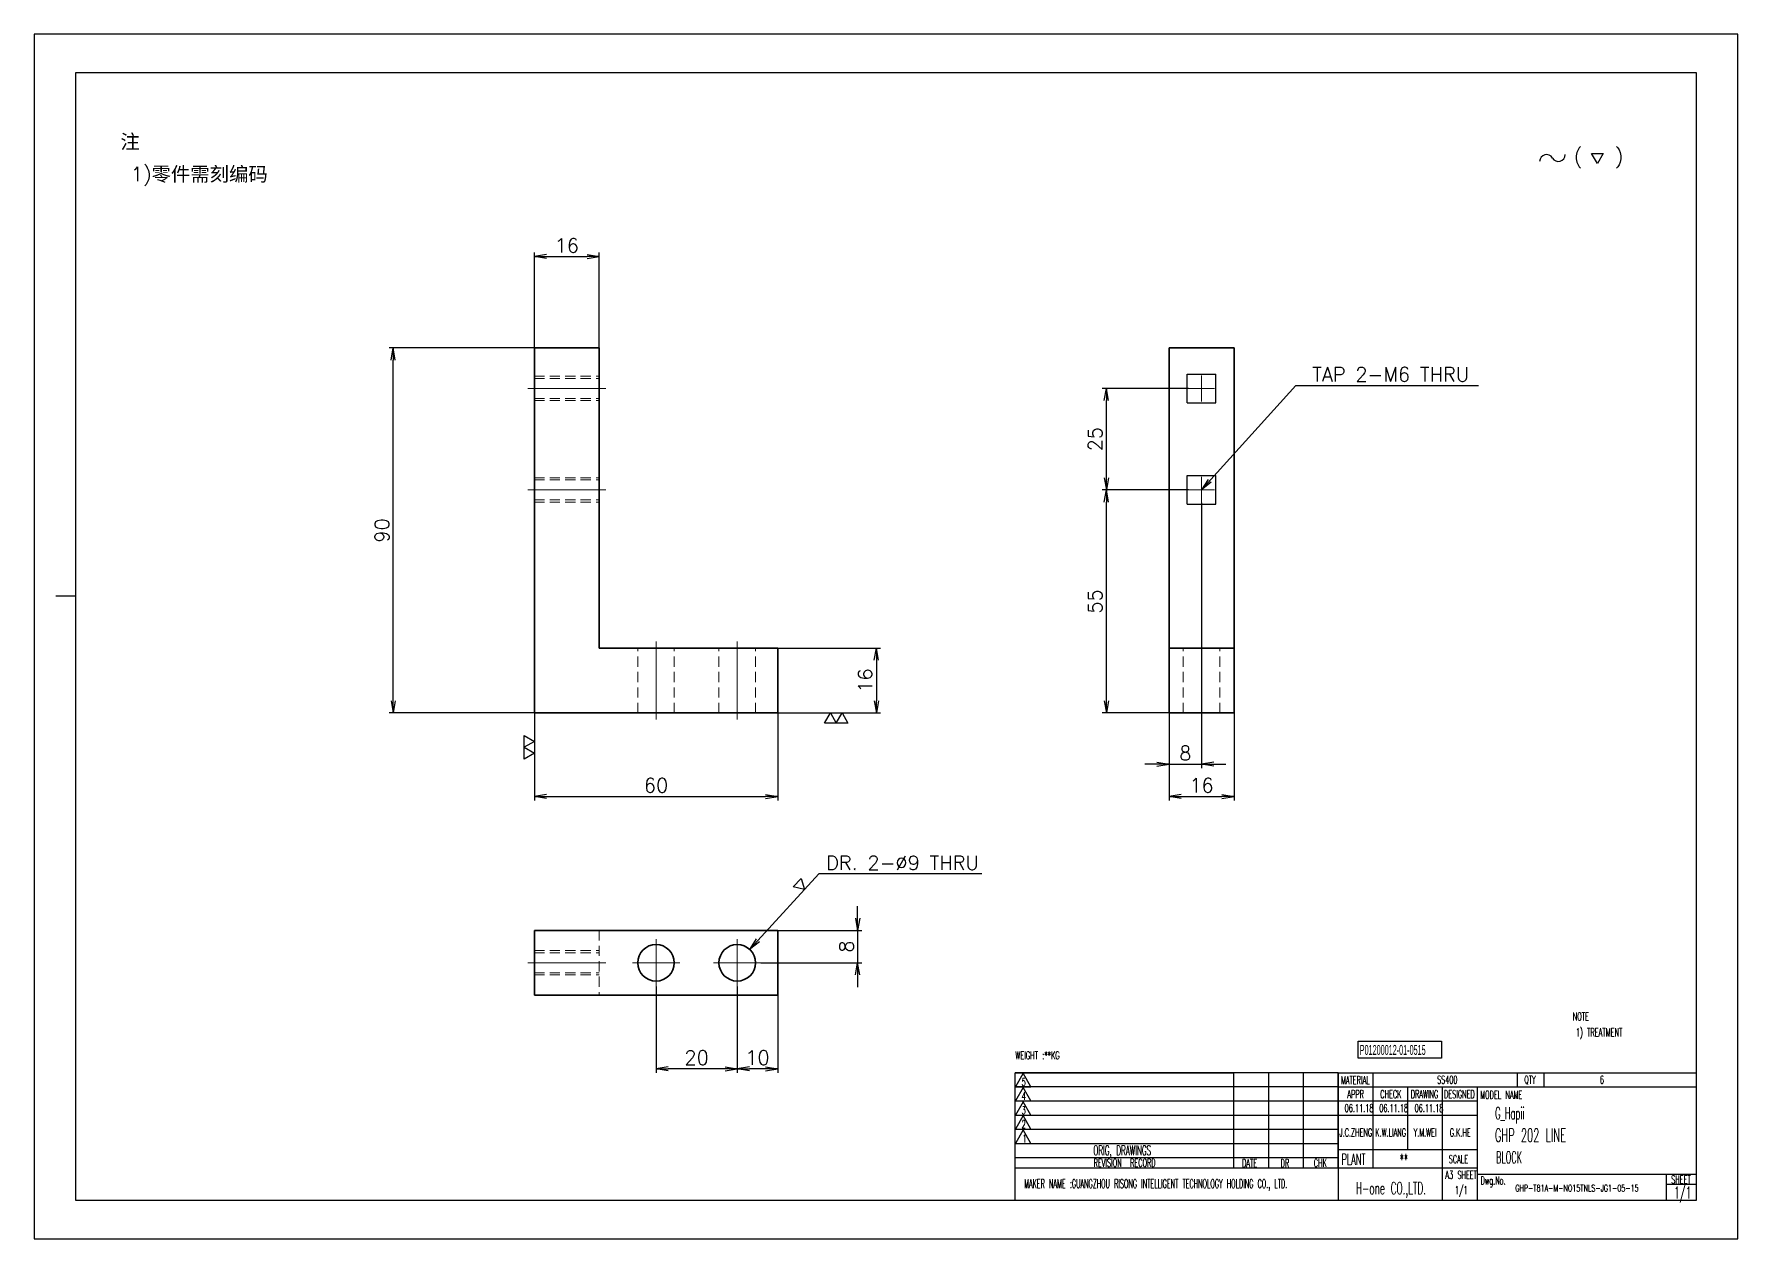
# Model space of a CAD drawing. Header units: millimetres. Extents: x 9439 to 18429, y 1498 to 3280.
# Drawn here: x 17265.2 to 17685.2, y 1498.1 to 1795.1 of the extents above; entities that cross this region are included whole.
import ezdxf
from ezdxf.enums import TextEntityAlignment as Align

# ---------------------------------------------------------------- set-up
doc = ezdxf.new("R2010")
doc.units = ezdxf.units.MM
doc.linetypes.add('CENTER-HOKUTO', pattern=[23, 20, -1, 1, -1])
doc.linetypes.add('HIDDEN-HOKUTO', pattern=[3.8, 2.5, -1.3])
doc.layers.add('AM_7', color=2, linetype='CENTER-HOKUTO', lineweight=30)
doc.layers.add('AM_HID', color=1, linetype='HIDDEN-HOKUTO', lineweight=25)
doc.layers.add('title_frame', color=7, linetype='Continuous')
doc.layers.add('word_dim', color=253, linetype='Continuous')
doc.styles.add('MX_NOTE_STANDARD', font='txt.shx', dxfattribs={"bigfont": 'bigfont.shx'})
doc.styles.get("Standard").update_dxf_attribs({"font": 'romans.shx', "bigfont": 'bigfont.shx'})
doc.dimstyles.new('RS1-1', dxfattribs={"dimtxt": 3.5, "dimasz": 3, "dimexe": 1, "dimexo": 0, "dimgap": 1, "dimtad": 3, "dimdsep": 46, "dimtxsty": 'Standard', "dimblk1": 'OPEN', "dimblk2": 'OPEN', "dimsah": 1, "dimcen": 0, "dimclrd": 256, "dimclre": 256, "dimclrt": 3, "dimazin": 2, "dimtfac": 1, "dimtmove": 0, "dimatfit": 3, "dimldrblk": 'OPEN', "dimfxl": 0, "dimtolj": 1, "dimtzin": 0, "dimarcsym": 0})

# ---------------------------------------------------------------- blocks, each defined once
blk = doc.blocks.new('A$C404331B6')
at = {"layer": 'title_frame'}
for p, q in [((0, -31.5), (0, 0)), ((0, 0), (53.9, 0)), ((79.62, 0), (0, 0)), ((53.9, -23.5), (53.9, 0)), ((62.48, -23.5), (62.48, 0)), ((62.48, -23.5), (62.48, 0)), ((71.05, -23.5), (71.05, 0)), ((71.05, -23.5), (71.05, 0)), ((79.62, 0), (79.62, -31.5)), ((79.62, 0), (167.83, 0)), ((88.2, -23.5), (88.2, 0)), ((123.73, 0), (123.73, -3.5)), ((130.3, 0), (130.3, -3.5)), ((53.9, -3.5), (0, -3.5)), ((79.62, -3.5), (0, -3.5)), ((1.98, -0.12), (0.1, -3.45)), ((0.1, -3.45), (3.86, -3.45)), ((1.98, -3.6), (0.1, -6.92)), ((3.86, -3.45), (1.98, -0.12)), ((3.86, -6.92), (1.98, -3.6)), ((79.62, -3.5), (167.83, -3.5)), ((96.78, -18.9), (96.78, -3.5)), ((105.35, -31.5), (105.35, -3.5)), ((113.92, -31.5), (113.92, -3.5)), ((53.9, -7), (0, -7)), ((79.62, -7), (0, -7)), ((0.1, -6.92), (3.86, -6.92)), ((1.98, -7.13), (0.1, -10.45)), ((3.86, -10.45), (1.98, -7.13)), ((113.92, -7), (79.62, -7)), ((53.9, -10.5), (0, -10.5)), ((79.62, -10.5), (0, -10.5)), ((0.1, -10.45), (3.86, -10.45)), ((1.98, -10.54), (0.1, -13.87)), ((3.86, -13.87), (1.98, -10.54)), ((113.92, -10.5), (79.62, -10.5)), ((53.9, -14), (0, -14)), ((79.62, -14), (0, -14)), ((0.1, -13.87), (3.86, -13.87)), ((1.98, -14.07), (0.1, -17.4)), ((3.86, -17.4), (1.98, -14.07)), ((53.9, -17.5), (0, -17.5)), ((79.62, -17.5), (0, -17.5)), ((53.9, -21), (0, -21)), ((79.62, -21), (0, -21)), ((0.1, -17.4), (3.86, -17.4)), ((79.62, -18.9), (113.92, -18.9)), ((79.62, -23.5), (0, -23.5)), ((113.92, -23.5), (79.62, -23.5)), ((113.92, -25), (167.83, -25)), ((160.48, -25), (160.48, -31.5)), ((160.48, -27.5), (167.83, -27.5)), ((167.83, -31.5), (0, -31.5))]:
    blk.add_line(p, q, dxfattribs=at)
at = {"layer": 'title_frame', "color": 3, "style": 'MX_NOTE_STANDARD', "width": 0.5341}
for s, height, p in [('5', 1.92, (1.59, -3.22)), ('MATERIAL', 1.973, (80.3, -2.79)), ('QTY', 1.973, (125.5, -2.7)), ('4', 1.92, (1.59, -6.7)), ('3', 1.92, (1.59, -10.23)), ('APPR', 1.973, (81.89, -6.26)), ('CHECK', 1.973, (89.99, -6.26)), ('DRAWING', 1.973, (97.51, -6.26)), ('DESIGNED', 1.973, (105.7, -6.26)), ('MODEL NAME', 1.973, (114.63, -6.41)), ('2', 1.92, (1.59, -13.64)), ('1', 1.92, (1.78, -17.17)), ('ORIG, DRAWINGS', 2.4112, (19.27, -20.34)), ('PLANT', 2.74, (80.46, -22.73)), ('SCALE', 1.973, (106.88, -22.28)), ('REVISION  RECORD', 1.9728, (19.32, -23.18)), ('DATE', 1.973, (55.94, -23.26)), ('DR', 1.973, (65.43, -23.27)), ('CHK', 1.973, (73.61, -23.23)), ('MAKER NAME :GUANGZHOU RISONG INTELLIGENT TECHNOLOGY HOLDING CO., LTD.', 2.16, (2.22, -28.43)), ('Dwg.No.', 1.973, (114.71, -27.52)), ('SHEET', 1.973, (161.71, -27.29))]:
    blk.add_text(s, height=height, dxfattribs=at).set_placement(p)
blk = doc.blocks.new('shiage0')
at = {"layer": 'word_dim', "color": 3, "linetype": 'Continuous'}
for centre, start, end in [((1.69, 0), 30, 180), ((4.61, 1.69), 210, 0)]:
    blk.add_arc(centre, 1.69, start, end, dxfattribs=at)
blk = doc.blocks.new('12')
at = {"layer": 'title_frame', "color": 3, "linetype": 'Continuous'}
blk.add_lwpolyline([(20.46, 3.03), (19.01, 5.53), (21.9, 5.53)], close=True, dxfattribs=at)
blk.add_blockref('shiage0', (6.23, 3.56), dxfattribs=at)
blk.add_text('(   )', height=3.5, dxfattribs=at).set_placement((14.64, 3.08))
blk = doc.blocks.new('_Open')
at = {"color": 0, "lineweight": -2}
for p, q in [((-1, 0.17), (0, 0)), ((-1, -0.17), (0, 0)), ((0, 0), (-1, 0))]:
    blk.add_line(p, q, dxfattribs=at)
blk = doc.blocks.new('*D234')
at = {"layer": 'DEFPOINTS', "color": 0, "linetype": 'Continuous', "ltscale": 2}
for p in [(17388.57, 1627.77), (17448.57, 1627.77), (17448.57, 1607.19)]:
    blk.add_point(p, dxfattribs=at)
at = {"layer": 'word_dim', "linetype": 'Continuous', "lineweight": -2, "ltscale": 2}
for p, q in [((17388.57, 1627.77), (17388.57, 1606.19)), ((17448.57, 1627.77), (17448.57, 1606.19)), ((17391.57, 1607.19), (17445.57, 1607.19))]:
    blk.add_line(p, q, dxfattribs=at)
at = {"layer": 'word_dim', "linetype": 'Continuous', "lineweight": -2, "ltscale": 2, "xscale": 3, "yscale": 3, "zscale": 3, "rotation": 180}
blk.add_blockref('_Open', (17388.57, 1607.19), dxfattribs=at)
at = {"layer": 'word_dim', "linetype": 'Continuous', "lineweight": -2, "ltscale": 2, "xscale": 3, "yscale": 3, "zscale": 3}
blk.add_blockref('_Open', (17448.57, 1607.19), dxfattribs=at)
at = {"layer": 'word_dim', "color": 3, "linetype": 'Continuous', "ltscale": 2, "insert": (17418.57, 1609.94), "char_height": 3.5, "attachment_point": 5}
blk.add_mtext('\\A1;60', dxfattribs=at)
blk = doc.blocks.new('*D235')
at = {"layer": 'DEFPOINTS', "color": 0, "linetype": 'Continuous', "ltscale": 2}
for p in [(17353.77, 1717.77), (17388.57, 1717.77), (17388.57, 1627.77)]:
    blk.add_point(p, dxfattribs=at)
at = {"layer": 'word_dim', "linetype": 'Continuous', "lineweight": -2, "ltscale": 2}
for p, q in [((17388.57, 1717.77), (17352.77, 1717.77)), ((17353.77, 1630.77), (17353.77, 1714.77)), ((17388.57, 1627.77), (17352.77, 1627.77))]:
    blk.add_line(p, q, dxfattribs=at)
at = {"layer": 'word_dim', "linetype": 'Continuous', "lineweight": -2, "ltscale": 2, "xscale": 3, "yscale": 3, "zscale": 3}
for p, rotation in [((17353.77, 1717.77), 90), ((17353.77, 1627.77), 270)]:
    blk.add_blockref('_Open', p, dxfattribs=dict(at, rotation=rotation))
at = {"layer": 'word_dim', "color": 3, "linetype": 'Continuous', "ltscale": 2, "insert": (17351.02, 1672.77), "char_height": 3.5, "attachment_point": 5, "rotation": 90}
blk.add_mtext('\\A1;90', dxfattribs=at)
blk = doc.blocks.new('*D236')
at = {"layer": 'DEFPOINTS', "color": 0, "linetype": 'Continuous', "ltscale": 2}
for p in [(17404.57, 1740.27), (17388.57, 1717.77), (17404.57, 1717.77)]:
    blk.add_point(p, dxfattribs=at)
at = {"layer": 'word_dim', "linetype": 'Continuous', "lineweight": -2, "ltscale": 2}
for p, q in [((17388.57, 1717.77), (17388.57, 1741.27)), ((17391.57, 1740.27), (17401.57, 1740.27)), ((17404.57, 1717.77), (17404.57, 1741.27))]:
    blk.add_line(p, q, dxfattribs=at)
at = {"layer": 'word_dim', "linetype": 'Continuous', "lineweight": -2, "ltscale": 2, "xscale": 3, "yscale": 3, "zscale": 3, "rotation": 180}
blk.add_blockref('_Open', (17388.57, 1740.27), dxfattribs=at)
at = {"layer": 'word_dim', "linetype": 'Continuous', "lineweight": -2, "ltscale": 2, "xscale": 3, "yscale": 3, "zscale": 3}
blk.add_blockref('_Open', (17404.57, 1740.27), dxfattribs=at)
at = {"layer": 'word_dim', "color": 3, "linetype": 'Continuous', "ltscale": 2, "insert": (17396.57, 1743.02), "char_height": 3.5, "attachment_point": 5}
blk.add_mtext('\\A1;16', dxfattribs=at)
blk = doc.blocks.new('*D237')
at = {"layer": 'DEFPOINTS', "color": 0, "linetype": 'Continuous', "ltscale": 2}
for p in [(17448.57, 1643.77), (17448.57, 1627.77), (17472.87, 1627.77)]:
    blk.add_point(p, dxfattribs=at)
at = {"layer": 'word_dim', "linetype": 'Continuous', "lineweight": -2, "ltscale": 2}
for p, q in [((17448.57, 1643.77), (17473.87, 1643.77)), ((17472.87, 1640.77), (17472.87, 1630.77)), ((17448.57, 1627.77), (17473.87, 1627.77))]:
    blk.add_line(p, q, dxfattribs=at)
at = {"layer": 'word_dim', "linetype": 'Continuous', "lineweight": -2, "ltscale": 2, "xscale": 3, "yscale": 3, "zscale": 3}
for p, rotation in [((17472.87, 1643.77), 90), ((17472.87, 1627.77), 270)]:
    blk.add_blockref('_Open', p, dxfattribs=dict(at, rotation=rotation))
at = {"layer": 'word_dim', "color": 3, "linetype": 'Continuous', "ltscale": 2, "insert": (17470.12, 1635.77), "char_height": 3.5, "attachment_point": 5, "rotation": 90}
blk.add_mtext('\\A1;16', dxfattribs=at)
blk = doc.blocks.new('*D238')
at = {"layer": 'DEFPOINTS', "color": 0, "linetype": 'Continuous', "ltscale": 2}
for p in [(17545.03, 1627.77), (17561.03, 1627.77), (17561.03, 1607.19)]:
    blk.add_point(p, dxfattribs=at)
at = {"layer": 'word_dim', "linetype": 'Continuous', "lineweight": -2, "ltscale": 2}
for p, q in [((17545.03, 1627.77), (17545.03, 1606.19)), ((17561.03, 1627.77), (17561.03, 1606.19)), ((17548.03, 1607.19), (17558.03, 1607.19))]:
    blk.add_line(p, q, dxfattribs=at)
at = {"layer": 'word_dim', "linetype": 'Continuous', "lineweight": -2, "ltscale": 2, "xscale": 3, "yscale": 3, "zscale": 3, "rotation": 180}
blk.add_blockref('_Open', (17545.03, 1607.19), dxfattribs=at)
at = {"layer": 'word_dim', "linetype": 'Continuous', "lineweight": -2, "ltscale": 2, "xscale": 3, "yscale": 3, "zscale": 3}
blk.add_blockref('_Open', (17561.03, 1607.19), dxfattribs=at)
at = {"layer": 'word_dim', "color": 3, "linetype": 'Continuous', "ltscale": 2, "insert": (17553.03, 1609.94), "char_height": 3.5, "attachment_point": 5}
blk.add_mtext('\\A1;16', dxfattribs=at)
blk = doc.blocks.new('*D239')
at = {"layer": 'DEFPOINTS', "color": 0, "linetype": 'Continuous', "ltscale": 2}
for p in [(17438.57, 1560.33), (17448.57, 1558.18), (17438.57, 1540.06)]:
    blk.add_point(p, dxfattribs=at)
at = {"layer": 'word_dim', "linetype": 'Continuous', "lineweight": -2, "ltscale": 2}
for p, q in [((17438.57, 1560.33), (17438.57, 1539.06)), ((17448.57, 1558.18), (17448.57, 1539.06)), ((17445.57, 1540.06), (17441.57, 1540.06))]:
    blk.add_line(p, q, dxfattribs=at)
at = {"layer": 'word_dim', "linetype": 'Continuous', "lineweight": -2, "ltscale": 2, "xscale": 3, "yscale": 3, "zscale": 3, "rotation": 180}
blk.add_blockref('_Open', (17438.57, 1540.06), dxfattribs=at)
at = {"layer": 'word_dim', "linetype": 'Continuous', "lineweight": -2, "ltscale": 2, "xscale": 3, "yscale": 3, "zscale": 3}
blk.add_blockref('_Open', (17448.57, 1540.06), dxfattribs=at)
at = {"layer": 'word_dim', "color": 3, "linetype": 'Continuous', "ltscale": 2, "insert": (17443.57, 1542.81), "char_height": 3.5, "attachment_point": 5}
blk.add_mtext('\\A1;10', dxfattribs=at)
blk = doc.blocks.new('*D240')
at = {"layer": 'DEFPOINTS', "color": 0, "linetype": 'Continuous', "ltscale": 2}
for p in [(17418.57, 1560.33), (17438.57, 1560.33), (17418.57, 1540.06)]:
    blk.add_point(p, dxfattribs=at)
at = {"layer": 'word_dim', "linetype": 'Continuous', "lineweight": -2, "ltscale": 2}
for p, q in [((17418.57, 1560.33), (17418.57, 1539.06)), ((17438.57, 1560.33), (17438.57, 1539.06)), ((17435.57, 1540.06), (17421.57, 1540.06))]:
    blk.add_line(p, q, dxfattribs=at)
at = {"layer": 'word_dim', "linetype": 'Continuous', "lineweight": -2, "ltscale": 2, "xscale": 3, "yscale": 3, "zscale": 3, "rotation": 180}
blk.add_blockref('_Open', (17418.57, 1540.06), dxfattribs=at)
at = {"layer": 'word_dim', "linetype": 'Continuous', "lineweight": -2, "ltscale": 2, "xscale": 3, "yscale": 3, "zscale": 3}
blk.add_blockref('_Open', (17438.57, 1540.06), dxfattribs=at)
at = {"layer": 'word_dim', "color": 3, "linetype": 'Continuous', "ltscale": 2, "insert": (17428.57, 1542.81), "char_height": 3.5, "attachment_point": 5}
blk.add_mtext('\\A1;20', dxfattribs=at)
blk = doc.blocks.new('*D241')
at = {"layer": 'DEFPOINTS', "color": 0, "linetype": 'Continuous', "ltscale": 2}
for p in [(17448.57, 1574.18), (17444.42, 1566.18), (17468.25, 1566.18)]:
    blk.add_point(p, dxfattribs=at)
at = {"layer": 'word_dim', "linetype": 'Continuous', "lineweight": -2, "ltscale": 2}
for p, q in [((17468.25, 1577.18), (17468.25, 1580.18)), ((17448.57, 1574.18), (17469.25, 1574.18)), ((17468.25, 1574.18), (17468.25, 1566.18)), ((17444.42, 1566.18), (17469.25, 1566.18)), ((17468.25, 1563.18), (17468.25, 1560.18))]:
    blk.add_line(p, q, dxfattribs=at)
at = {"layer": 'word_dim', "linetype": 'Continuous', "lineweight": -2, "ltscale": 2, "xscale": 3, "yscale": 3, "zscale": 3}
for p, rotation in [((17468.25, 1574.18), 270), ((17468.25, 1566.18), 90)]:
    blk.add_blockref('_Open', p, dxfattribs=dict(at, rotation=rotation))
at = {"layer": 'word_dim', "color": 3, "linetype": 'Continuous', "ltscale": 2, "insert": (17465.5, 1570.18), "char_height": 3.5, "attachment_point": 5, "rotation": 90}
blk.add_mtext('\\A1;8', dxfattribs=at)
blk = doc.blocks.new('*D242')
at = {"layer": 'DEFPOINTS', "color": 0, "linetype": 'Continuous', "ltscale": 2}
for p in [(17441.62, 1569.5), (17435.53, 1562.87)]:
    blk.add_point(p, dxfattribs=at)
at = {"layer": 'word_dim', "linetype": 'Continuous', "lineweight": -2, "ltscale": 2}
for p, q in [((17458.7, 1588.09), (17443.65, 1571.71)), ((17498.9, 1588.09), (17458.7, 1588.09))]:
    blk.add_line(p, q, dxfattribs=at)
at = {"layer": 'word_dim', "linetype": 'Continuous', "lineweight": -2, "ltscale": 2, "xscale": 3, "yscale": 3, "zscale": 3, "rotation": 227.4194712048561}
blk.add_blockref('_Open', (17441.62, 1569.5), dxfattribs=at)
at = {"layer": 'word_dim', "color": 3, "linetype": 'Continuous', "ltscale": 2, "insert": (17479.3, 1590.84), "char_height": 3.5, "attachment_point": 5}
blk.add_mtext('\\A1;DR. 2-∅9 THRU', dxfattribs=at)
blk = doc.blocks.new('shiage1')
at = {"layer": 'word_dim', "color": 3, "linetype": 'Continuous'}
for p, q in [((0, 0), (-1.44, 2.5)), ((-1.44, 2.5), (1.44, 2.5)), ((1.44, 2.5), (0, 0))]:
    blk.add_line(p, q, dxfattribs=at)
blk = doc.blocks.new('*D243')
at = {"layer": 'DEFPOINTS', "color": 0, "linetype": 'Continuous', "ltscale": 2}
for p in [(17553.03, 1679.58), (17545.03, 1627.77), (17553.03, 1615.13)]:
    blk.add_point(p, dxfattribs=at)
at = {"layer": 'word_dim', "linetype": 'Continuous', "lineweight": -2, "ltscale": 2}
for p, q in [((17553.03, 1679.58), (17553.03, 1614.13)), ((17545.03, 1627.77), (17545.03, 1614.13)), ((17542.03, 1615.13), (17539.03, 1615.13)), ((17545.03, 1615.13), (17553.03, 1615.13)), ((17556.03, 1615.13), (17559.03, 1615.13))]:
    blk.add_line(p, q, dxfattribs=at)
at = {"layer": 'word_dim', "linetype": 'Continuous', "lineweight": -2, "ltscale": 2, "xscale": 3, "yscale": 3, "zscale": 3}
blk.add_blockref('_Open', (17545.03, 1615.13), dxfattribs=at)
at = {"layer": 'word_dim', "linetype": 'Continuous', "lineweight": -2, "ltscale": 2, "xscale": 3, "yscale": 3, "zscale": 3, "rotation": 180}
blk.add_blockref('_Open', (17553.03, 1615.13), dxfattribs=at)
at = {"layer": 'word_dim', "color": 3, "linetype": 'Continuous', "ltscale": 2, "insert": (17549.03, 1617.88), "char_height": 3.5, "attachment_point": 5}
blk.add_mtext('\\A1;8', dxfattribs=at)
blk = doc.blocks.new('MARK_M6BOLT')
at = {"color": 3, "linetype": 'Continuous'}
for p, q in [((-1.77, 1.77), (1.77, 1.77)), ((-1.77, -1.77), (-1.77, 1.77)), ((1.77, -1.77), (1.77, 1.77)), ((-1.77, -1.77), (1.77, -1.77))]:
    blk.add_line(p, q, dxfattribs=at)
blk = doc.blocks.new('*D244')
at = {"layer": 'DEFPOINTS', "color": 0, "linetype": 'Continuous', "ltscale": 2}
for p in [(17529.56, 1682.77), (17549.84, 1682.77), (17545.03, 1627.77)]:
    blk.add_point(p, dxfattribs=at)
at = {"layer": 'word_dim', "linetype": 'Continuous', "lineweight": -2, "ltscale": 2}
for p, q in [((17549.84, 1682.77), (17528.56, 1682.77)), ((17529.56, 1630.77), (17529.56, 1679.77)), ((17545.03, 1627.77), (17528.56, 1627.77))]:
    blk.add_line(p, q, dxfattribs=at)
at = {"layer": 'word_dim', "linetype": 'Continuous', "lineweight": -2, "ltscale": 2, "xscale": 3, "yscale": 3, "zscale": 3}
for p, rotation in [((17529.56, 1682.77), 90), ((17529.56, 1627.77), 270)]:
    blk.add_blockref('_Open', p, dxfattribs=dict(at, rotation=rotation))
at = {"layer": 'word_dim', "color": 3, "linetype": 'Continuous', "ltscale": 2, "insert": (17526.81, 1655.27), "char_height": 3.5, "attachment_point": 5, "rotation": 90}
blk.add_mtext('\\A1;55', dxfattribs=at)
blk = doc.blocks.new('*D245')
at = {"layer": 'DEFPOINTS', "color": 0, "linetype": 'Continuous', "ltscale": 2}
for p in [(17529.56, 1707.77), (17549.84, 1707.77), (17549.84, 1682.77)]:
    blk.add_point(p, dxfattribs=at)
at = {"layer": 'word_dim', "linetype": 'Continuous', "lineweight": -2, "ltscale": 2}
for p, q in [((17549.84, 1707.77), (17528.56, 1707.77)), ((17529.56, 1685.77), (17529.56, 1704.77)), ((17549.84, 1682.77), (17528.56, 1682.77))]:
    blk.add_line(p, q, dxfattribs=at)
at = {"layer": 'word_dim', "linetype": 'Continuous', "lineweight": -2, "ltscale": 2, "xscale": 3, "yscale": 3, "zscale": 3}
for p, rotation in [((17529.56, 1707.77), 90), ((17529.56, 1682.77), 270)]:
    blk.add_blockref('_Open', p, dxfattribs=dict(at, rotation=rotation))
at = {"layer": 'word_dim', "color": 3, "linetype": 'Continuous', "ltscale": 2, "insert": (17526.81, 1695.27), "char_height": 3.5, "attachment_point": 5, "rotation": 90}
blk.add_mtext('\\A1;25', dxfattribs=at)

msp = doc.modelspace()

# ---------------------------------------------------------------- linework, layer by layer
at = {"color": 7, "lineweight": 35, "ltscale": 0.4}
for p, q in [((17388.57, 1717.774), (17404.57, 1717.774)), ((17545.032, 1717.774), (17561.032, 1717.774)), ((17448.57, 1627.774), (17448.57, 1643.774)), ((17545.032, 1627.774), (17545.032, 1643.774)), ((17545.032, 1643.774), (17561.032, 1643.774)), ((17561.032, 1627.774), (17561.032, 1643.774)), ((17561.032, 1627.774), (17545.032, 1627.774)), ((17388.57, 1558.183), (17388.57, 1574.183)), ((17448.57, 1558.183), (17448.57, 1574.183))]:
    msp.add_line(p, q, dxfattribs=at)
at = {"color": 7, "lineweight": 35}
for p, q in [((17388.57, 1717.774), (17388.57, 1627.774)), ((17404.57, 1717.774), (17404.57, 1643.774)), ((17545.032, 1717.774), (17545.032, 1643.774)), ((17561.032, 1717.774), (17561.032, 1643.774)), ((17448.57, 1643.774), (17404.57, 1643.774)), ((17448.57, 1627.774), (17388.57, 1627.774)), ((17448.57, 1574.183), (17388.57, 1574.183)), ((17448.57, 1558.183), (17388.57, 1558.183))]:
    msp.add_line(p, q, dxfattribs=at)
for centre in [(17418.57, 1566.183), (17438.57, 1566.183)]:
    msp.add_circle(centre, 4.5, dxfattribs=at)
at = {"layer": 'AM_7', "color": 2, "lineweight": 13}
for p, q in [((17553.032, 1710.971), (17553.032, 1704.578)), ((17386.97, 1707.774), (17406.171, 1707.774)), ((17556.228, 1707.774), (17549.835, 1707.774)), ((17553.032, 1685.971), (17553.032, 1679.578)), ((17386.97, 1682.774), (17406.171, 1682.774)), ((17556.228, 1682.774), (17549.835, 1682.774)), ((17418.57, 1626.174), (17418.57, 1645.374)), ((17438.57, 1626.174), (17438.57, 1645.374)), ((17553.032, 1626.174), (17553.032, 1645.374)), ((17418.57, 1572.033), (17418.57, 1560.333)), ((17438.57, 1572.033), (17438.57, 1560.333)), ((17386.97, 1566.183), (17406.171, 1566.183)), ((17424.421, 1566.183), (17412.72, 1566.183)), ((17444.421, 1566.183), (17432.72, 1566.183))]:
    msp.add_line(p, q, dxfattribs=at)
at = {"layer": 'AM_HID', "color": 1, "lineweight": 13}
for p, q in [((17388.57, 1710.774), (17404.57, 1710.774)), ((17388.57, 1710.233), (17404.57, 1710.233)), ((17388.57, 1705.316), (17404.57, 1705.316)), ((17388.57, 1704.774), (17404.57, 1704.774)), ((17388.57, 1685.774), (17404.57, 1685.774)), ((17388.57, 1685.233), (17404.57, 1685.233)), ((17388.57, 1680.316), (17404.57, 1680.316)), ((17388.57, 1679.774), (17404.57, 1679.774)), ((17414.07, 1627.774), (17414.07, 1643.774)), ((17423.07, 1627.774), (17423.07, 1643.774)), ((17434.07, 1627.774), (17434.07, 1643.774)), ((17443.07, 1627.774), (17443.07, 1643.774)), ((17548.532, 1627.774), (17548.532, 1643.774)), ((17548.532, 1627.774), (17548.532, 1643.774)), ((17557.532, 1627.774), (17557.532, 1643.774)), ((17557.532, 1627.774), (17557.532, 1643.774)), ((17404.57, 1574.183), (17404.57, 1558.183)), ((17388.57, 1569.183), (17404.57, 1569.183)), ((17388.57, 1569.183), (17404.57, 1569.183)), ((17388.57, 1568.641), (17404.57, 1568.641)), ((17388.57, 1568.641), (17404.57, 1568.641)), ((17388.57, 1563.724), (17404.57, 1563.724)), ((17388.57, 1563.724), (17404.57, 1563.724)), ((17388.57, 1563.183), (17404.57, 1563.183)), ((17388.57, 1563.183), (17404.57, 1563.183))]:
    msp.add_line(p, q, dxfattribs=at)
at = {"layer": 'title_frame'}
for p, q in [((17270.572, 1656.621), (17275.572, 1656.621)), ((17591.619, 1546.895), (17612.146, 1546.895)), ((17591.619, 1542.694), (17591.619, 1546.895)), ((17612.146, 1546.895), (17612.146, 1542.694)), ((17612.146, 1542.694), (17591.619, 1542.694)), ((17586.722, 1539.084), (17586.722, 1535.584)), ((17586.722, 1515.584), (17586.722, 1539.084)), ((17586.722, 1539.084), (17586.722, 1507.584)), ((17674.922, 1507.584), (17621.022, 1507.584)), ((17674.922, 1507.584), (17621.022, 1507.584))]:
    msp.add_line(p, q, dxfattribs=at)
at = {"layer": 'title_frame', "color": 4}
msp.add_lwpolyline([(17685.247, 1795.121), (17265.247, 1795.121), (17265.247, 1498.121), (17685.247, 1498.121)], close=True, dxfattribs=at)
at = {"layer": 'title_frame'}
msp.add_lwpolyline([(17275.572, 1785.659), (17674.922, 1785.659), (17674.922, 1507.584), (17275.572, 1507.584)], close=True, dxfattribs=at)
at = {"layer": 'word_dim', "color": 3, "linetype": 'Continuous', "ltscale": 2}
for points in [[(17464.421, 1627.774), (17465.866, 1625.272), (17460.086, 1625.272), (17461.531, 1627.774), (17462.976, 1625.272)], [(17388.57, 1617.863), (17386.068, 1616.418), (17386.068, 1622.198), (17388.57, 1620.753), (17386.068, 1619.308)]]:
    msp.add_lwpolyline(points, close=True, dxfattribs=at)

# ---------------------------------------------------------------- block references
at = {"layer": 'word_dim', "linetype": 'Continuous', "ltscale": 2}
msp.add_blockref('12', (17630.141, 1760.159), dxfattribs=at)
at = {"layer": 'word_dim', "linetype": 'Continuous', "ltscale": 2, "xscale": 2, "yscale": 2, "zscale": 2}
for p in [(17553.032, 1707.774), (17553.032, 1682.774)]:
    msp.add_blockref('MARK_M6BOLT', p, dxfattribs=at)
at = {"layer": 'word_dim', "color": 3, "linetype": 'Continuous', "ltscale": 2, "rotation": 47.41947120484124}
msp.add_blockref('shiage1', (17455.178, 1584.256), dxfattribs=at)
at = {"layer": 'word_dim', "ltscale": 2}
msp.add_blockref('A$C404331B6', (17507.097, 1539.084), dxfattribs=at)

# ---------------------------------------------------------------- texts
at = {"ltscale": 2, "char_height": 3.5, "attachment_point": 1}
for s, insert, width in [('{\\fSimSun|b0|i0|c134|p2;\\C3;注}', (17286.538, 1770.365), 10.36469), ('{\\Fromans,bigfont|c134;\\C3;1)\\fSimSun|b0|i0|c134|p2;零件需刻编码}', (17289.104, 1762.357), 96.90613)]:
    msp.add_mtext(s, dxfattribs=dict(at, insert=insert, width=width))
at = {"linetype": 'Continuous', "insert": (17625.399, 1528.604), "char_height": 3, "width": 50.9, "attachment_point": 4}
msp.add_mtext('{\\W0.5;\\C3;G_Hapii }', dxfattribs=at)
at = {"color": 3, "linetype": 'Continuous', "insert": (17630.354, 1511.446), "char_height": 1.6, "width": 37.13137, "attachment_point": 1}
msp.add_mtext('{\\W0.65;GHP-T81A-M-NO15TNLS-JG1-05-15}', dxfattribs=at)
at = {"layer": 'title_frame', "color": 3, "style": 'MX_NOTE_STANDARD'}
for s, height, width, p in [('NOTE', 2, 0.5341, (17644.509, 1551.946)), ('1) TREATMENT', 2, 0.5341, (17645.287, 1548.049)), ('WEIGHT :**KG ', 1.96, 0.545, (17507.121, 1542.4)), ('SS400', 1.9728, 0.5341, (17611.095, 1536.382)), ('6', 1.973, 0.5341, (17651.223, 1536.382)), ('06.11.18', 1.9, 0.5341, (17588.309, 1529.408)), ('06.11.18', 1.9, 0.5341, (17596.82, 1529.408)), ('06.11.18', 1.9, 0.5341, (17605.538, 1529.408)), ('GHP 202 LINE', 3.3, 0.5341, (17625.361, 1522.035)), ('**', 2.74, 0.5341, (17601.915, 1516.353)), ('BLOCK', 2.94, 0.5, (17625.609, 1516.771)), ('H-one CO.,LTD.', 3, 0.5341, (17591.078, 1509.133)), ('A3 SHEET', 1.9728, 0.5341, (17613.151, 1512.907)), ('1/1', 1.9728, 0.5341, (17615.503, 1509.153)), ('1/1', 3, 0.5341, (17669.529, 1508.06))]:
    msp.add_text(s, height=height, dxfattribs=dict(at, width=width)).set_placement(p)
at = {"layer": 'title_frame', "color": 3, "style": 'MX_NOTE_STANDARD', "width": 0.5341}
for s, p in [('J.C.ZHENG', (17591.054, 1522.79)), ('K.W.LIANG', (17599.649, 1522.769)), ('Y.M.WEI', (17608.128, 1522.772)), ('G.K.HE', (17616.799, 1522.769))]:
    msp.add_text(s, height=1.9728, dxfattribs=at).set_placement(p, align=Align.BOTTOM_CENTER)
at = {"layer": 'title_frame', "color": 3, "insert": (17592.032, 1545.938), "char_height": 2.45, "width": 4.1107, "attachment_point": 1, "style": 'MX_NOTE_STANDARD'}
msp.add_mtext('{\\f3 of 9 Barcode|b0|i0|c0|p82;\\W0.5;P01200012-01-0515}', dxfattribs=at)
at = {"layer": 'word_dim', "color": 3, "linetype": 'Continuous', "ltscale": 2, "insert": (17580.291, 1709.477), "char_height": 3.5, "attachment_point": 7}
msp.add_mtext('\\A1;TAP 2-M6 THRU', dxfattribs=at)

# ---------------------------------------------------------------- dimensions: what is measured, and where the dimension line sits
at = {"layer": 'word_dim', "linetype": 'Continuous', "ltscale": 2}
for base, p1, p2, picture, middle in [((17404.57, 1740.274), (17388.57, 1717.774), (17404.57, 1717.774), '*D236', (17396.57, 1743.024)), ((17553.032, 1615.134), (17545.032, 1627.774), (17553.032, 1679.578), '*D243', (17549.032, 1617.884)), ((17448.57, 1607.186), (17388.57, 1627.774), (17448.57, 1627.774), '*D234', (17418.57, 1609.936)), ((17561.032, 1607.186), (17545.032, 1627.774), (17561.032, 1627.774), '*D238', (17553.032, 1609.936)), ((17418.57, 1540.059), (17438.57, 1560.333), (17418.57, 1560.333), '*D240', (17428.57, 1542.809)), ((17438.57, 1540.059), (17448.57, 1558.183), (17438.57, 1560.333), '*D239', (17443.57, 1542.809))]:
    dim = msp.add_linear_dim(base=base, p1=p1, p2=p2, dimstyle='RS1-1', dxfattribs=at)
    dim.commit()
    dim.dimension.update_dxf_attribs({"geometry": picture, "text_midpoint": middle})
for base, p1, p2, picture, middle in [((17353.768, 1717.774), (17388.57, 1627.774), (17388.57, 1717.774), '*D235', (17351.018, 1672.774)), ((17529.564, 1707.774), (17549.835, 1682.774), (17549.835, 1707.774), '*D245', (17526.814, 1695.274)), ((17529.564, 1682.774), (17545.032, 1627.774), (17549.835, 1682.774), '*D244', (17526.814, 1655.274)), ((17472.866, 1627.774), (17448.57, 1643.774), (17448.57, 1627.774), '*D237', (17470.116, 1635.774)), ((17468.252, 1566.183), (17448.57, 1574.183), (17444.421, 1566.183), '*D241', (17465.502, 1570.183))]:
    dim = msp.add_linear_dim(base=base, p1=p1, p2=p2, angle=90, dimstyle='RS1-1', dxfattribs=at)
    dim.commit()
    dim.dimension.update_dxf_attribs({"geometry": picture, "text_midpoint": middle})
dim = msp.add_diameter_dim_2p(p1=(17435.526, 1562.869), p2=(17441.615, 1569.496), text='DR. 2-<> THRU', dimstyle='RS1-1', override={"dimtoh": 1, "dimtofl": 0}, dxfattribs=at)
dim.commit()
dim.dimension.update_dxf_attribs({"geometry": '*D242', "text_midpoint": (17479.3, 1588.088), "dimtype": 163})

# ---------------------------------------------------------------- leaders
at = {"layer": 'word_dim', "linetype": 'Continuous', "ltscale": 2, "annotation_type": 0, "has_hookline": 1, "hookline_direction": 0, "text_width": 41.033}
msp.add_leader([(17553.032, 1682.774), (17576.291, 1708.477), (17579.291, 1708.477)], dimstyle='RS1-1', dxfattribs=at)

doc.saveas('drawing.dxf')
